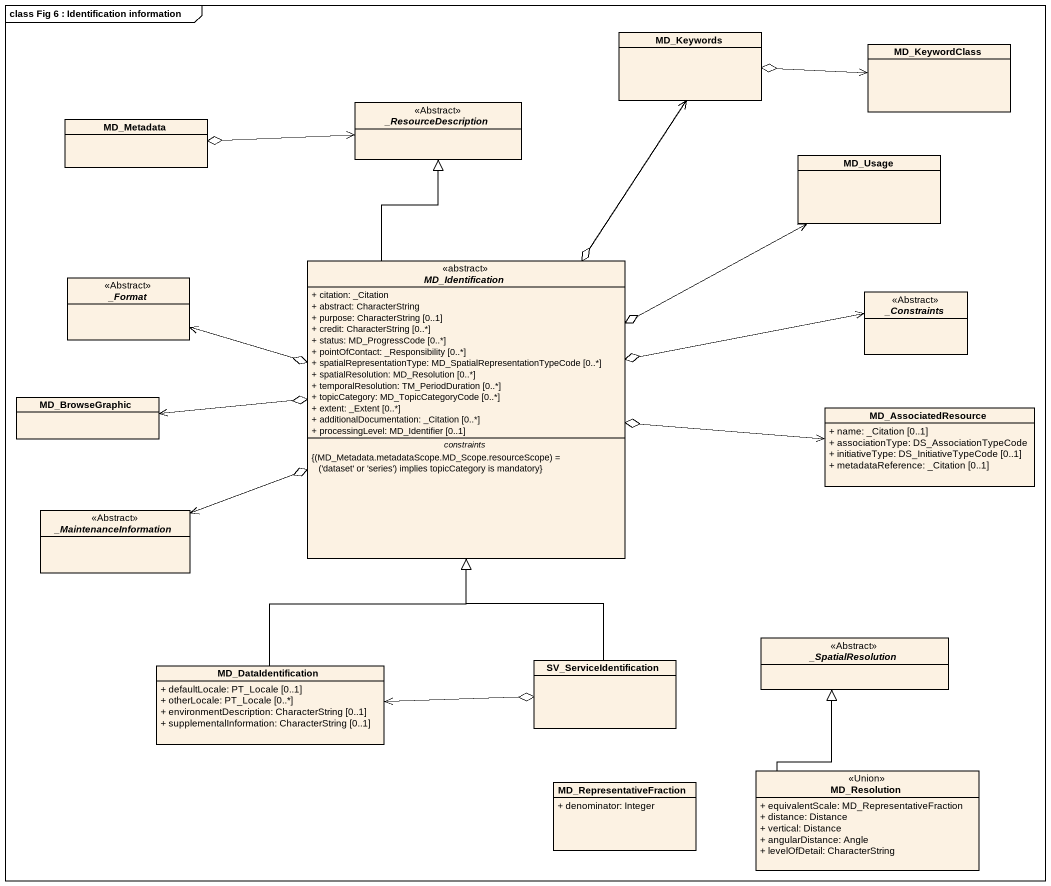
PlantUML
@startuml
mainframe class Fig 6 : Identification information
hide circle
hide empty members
skinparam classAttributeIconSize 0
class MD_Keywords
class MD_KeywordClass
class MD_Metadata
abstract class "_ResourceDescription" as ResourceDescription <<Abstract>>
class MD_Usage
abstract class "_Format" as Format <<Abstract>>
abstract class MD_Identification <<abstract>> {
  + citation: _Citation
  + abstract: CharacterString
  + purpose: CharacterString [0..1]
  + credit: CharacterString [0..*]
  + status: MD_ProgressCode [0..*]
  + pointOfContact: _Responsibility [0..*]
  + spatialRepresentationType: MD_SpatialRepresentationTypeCode [0..*]
  + spatialResolution: MD_Resolution [0..*]
  + temporalResolution: TM_PeriodDuration [0..*]
  + topicCategory: MD_TopicCategoryCode [0..*]
  + extent: _Extent [0..*]
  + additionalDocumentation: _Citation [0..*]
  + processingLevel: MD_Identifier [0..1]
  -- constraints --
  {field} {(MD_Metadata.metadataScope.MD_Scope.resourceScope) = ('dataset' or 'series') implies topicCategory is mandatory}
}
abstract class "_Constraints" as Constraints <<Abstract>>
class MD_BrowseGraphic
class MD_AssociatedResource {
  + name: _Citation [0..1]
  + associationType: DS_AssociationTypeCode
  + initiativeType: DS_InitiativeTypeCode [0..1]
  + metadataReference: _Citation [0..1]
}
abstract class "_MaintenanceInformation" as MaintenanceInformation <<Abstract>>
class SV_ServiceIdentification
abstract class "_SpatialResolution" as SpatialResolution <<Abstract>>
class MD_DataIdentification {
  + defaultLocale: PT_Locale [0..1]
  + otherLocale: PT_Locale [0..*]
  + environmentDescription: CharacterString [0..1]
  + supplementalInformation: CharacterString [0..1]
}
class MD_RepresentativeFraction {
  + denominator: Integer
}
class MD_Resolution <<Union>> {
  + equivalentScale: MD_RepresentativeFraction
  + distance: Distance
  + vertical: Distance
  + angularDistance: Angle
  + levelOfDetail: CharacterString
}
MD_Keywords o-right-> MD_KeywordClass
MD_Metadata o-right-> ResourceDescription
MD_Identification o-up-> MD_Keywords
MD_Identification -up-|> ResourceDescription
MD_Identification o-right-> MD_Usage
MD_Identification o-left-> Format
MD_Identification o-right-> Constraints
MD_Identification o-left-> MD_BrowseGraphic
MD_Identification o-right-> MD_AssociatedResource
MD_Identification o-left-> MaintenanceInformation
SV_ServiceIdentification -up-|> MD_Identification
SV_ServiceIdentification o-left-> MD_DataIdentification
MD_DataIdentification -up-|> MD_Identification
MD_Resolution -up-|> SpatialResolution
@enduml
